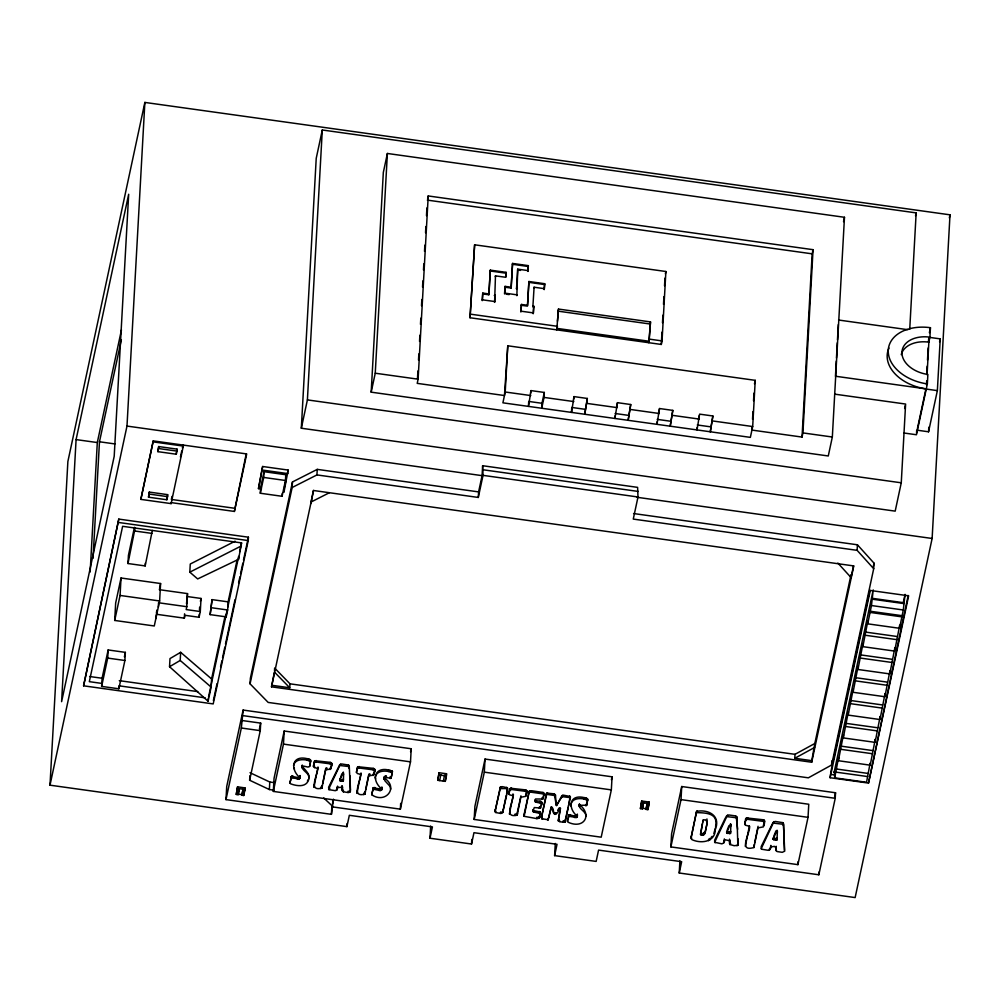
<?xml version="1.0" encoding="UTF-8"?>
<svg xmlns="http://www.w3.org/2000/svg" width="1000" height="1000" viewBox="0 0 1000 1000"><rect width="100%" height="100%" fill="white"/><g stroke="black" fill="none" stroke-linecap="round" stroke-linejoin="round"><path stroke-width="1.5" d="M507.562 790.413L507.25 789.175L505.637 788.55L500.2 788.637L495.062 811.363L495.788 812.525L500.438 813.425L502.675 812.588L507.388 791.8L507.325 787.738L502.463 786.663L500.288 787.2L495.062 811.363M507.65 788.288L506.6 793.975M707.175 823.675L706.938 818.938M544.025 793.525L542.75 799.013L535.487 799L535.6 802.113L541.475 803.312L540.525 808.012L534.3 807.562L532.9 811.112L533.85 812.087L539.963 813.363L539.462 817.65L536.838 818.612L524.138 816.312L529.237 791.25L532.112 790.8L543.038 792.45L544.025 793.525L543.312 798.538M343.612 774.038L343.363 780.537L342.137 781.325L339.688 780.413L341.8 773.938M730.925 824.488L730.512 833.375L726.65 832.738L726.737 831.15L729.388 832.138L730.713 831.287M777.412 830.975L776.988 839.875L773.138 839.225L773.225 837.638L775.863 838.637L777.188 837.775M317.925 768.462L314.462 767.55L313.4 766.35L315.062 760.725L330.213 762.362L331.812 763.562L330.613 769L325.662 769.925L321.887 788.088C307.362 792.1 318.2 774.038 318.012 766.988L313.925 787.075M360.95 774.463L357.475 773.562L356.413 772.35L358.075 766.737L373.237 768.363L374.837 769.562L373.625 775.013L368.688 775.925L364.913 794.1C350.387 798.1 361.225 780.05 361.025 772.987L356.95 793.075M513.288 795.812L509.9 794.925L508.862 793.75L510.487 788.25L525.312 789.85L526.875 791.025L525.688 796.35L520.85 797.25L517.163 815.013C502.962 818.925 513.562 801.275 513.362 794.375L509.375 814.013M508.862 793.75L509.75 788.737M764.362 820.4L763.325 826.9L757.975 827.887L753.9 847.525C737.638 852.35 750.15 833.55 749.613 826.312L745.863 825.325L744.725 824.025L746.525 817.95L762.9 819.725L764.362 820.4L764.587 821.825M744.725 824.025L745.713 818.487M535.112 801.7L535.1 799.75L535.675 800.675L540.925 801.438L541.85 802.5L541.438 805.138M342.3 790.562L342.312 786.325L342.3 790.562L343.35 791.812L348.162 792.537L350.387 791.5L349.275 766.15L348.462 765.037L341.662 763.962L339.588 764.95L328.625 787.262L329 789.663L335.325 790.7L336.962 789.825L337.575 786.125L337.35 788.913M342.388 789.1L342.525 787.1M729.4 840.713L725.188 839.762L723.713 842.9L721.938 843.85L714.663 842.288L714.688 840.138L724.862 819L726.55 816.025L728.787 814.963L735.3 815.875L737 817.337L737.837 845.337L734.15 845.7L729.837 844.5L729.488 839.125M729.712 839.963L729.837 844.5M775.95 850.2L776.188 846.45L775.95 850.2L777.087 851.55L782.275 852.325L784.688 851.2L783.487 823.825L782.6 822.613L775.263 821.45L773.025 822.513L761.175 846.637L761.575 849.225L768.425 850.337L770.188 849.388L770.85 845.387L770.6 848.413M776.087 847.575L776.312 850.987M331.525 766.612L331.575 762.987M374.538 772.625L374.588 768.988M526.575 794.013L526.625 790.462M570.462 796.95L564.837 822.163L560.562 821.912L558.275 820.75L560.513 808.312L559.763 808.213C556.613 816.65 552.775 815.6 551.987 807.125L551.362 807.038L548.2 819.762L541.8 818.713L541.5 816.912L546.912 793.15L553.212 793.75L555.4 794.85L556.35 805.475L561.75 797.138L561.825 795.7L563.612 795.2L570.15 796.462L568.562 805.837M541.45 817.938L546 795.462M532.975 809.675L533.925 810.662L540.037 811.938L539.462 817.65M679.237 873.012L681.663 861.7L598.575 850.1L596.15 861.413L554.612 855.612L557.038 844.3L473.963 832.7L471.538 844.025L430 838.225L432.425 826.9L349.338 815.3L346.912 826.625L50 785.175L67.875 461.525L144.863 102.425L950 214.825L932.125 538.475L855.138 897.575L679.237 873.012L679.9 860.85M76.087 439.588L61.612 701.663L114.2 456.325L128.675 194.25L76.087 439.588L97.3 442.55L90.15 572.025M83.588 685.825L118.8 519.1L248.412 537.2L248.225 540.575L213.2 703.913L83.588 685.825L118.8 519.1M93.038 558.337L99.475 441.775L121.363 339.7M101.638 686.388L102.088 678.25L108.15 649.95L125.35 652.362L124.9 660.487L118.837 688.787L101.638 686.388L107.7 658.088L108.15 649.95M114.7 620.45L115.662 603L121.025 578L160.588 583.525L159.625 600.975L154.275 625.975L114.7 620.45L120.062 595.45L121.025 578M50 785.175L126.988 426.075L144.863 102.425M118.837 688.787L119 685.812L205.188 697.837M152.312 530.45L145.175 565.925L127.975 563.525L128.425 555.4L134.438 527.325M127.975 563.525L135.1 528.05M140.85 499.387L153.238 440.887L246.713 453.938L234.387 511.438L171.188 502.612L171.125 503.612L140.85 499.387L153.238 440.887M148.512 497.2L149.288 492.088L167.638 494.65L167.537 496.637L166.863 499.762L148.512 497.2L149.288 492.088M145.175 565.925L145.325 563.212M157.925 451.662L158.7 446.562L177.05 449.125L176.95 451.1L176.275 454.225L157.925 451.662L158.7 446.562M155.85 618.587L156.012 615.675M158.312 607.125L158.55 602.762L186.8 606.7L186.188 609.575L200.3 611.538L199.075 617.275L184.95 615.3L184.338 618.162L156.1 614.225M166.863 499.762L167.638 494.65M176.275 454.225L176.388 452.25M169.537 666.725L169.988 658.587L180.65 652.312L211.588 678.962L211.137 687.1L208.1 701.25L169.537 666.725L180.2 660.45L180.65 652.312M171.125 503.612L183.512 445.112M184.338 618.162L184.575 613.8M186.5 603.75L187.525 593.612L159.275 589.675M186.8 606.7L187.525 593.612M101.8 683.413L89.325 681.663L122.625 526.3L241.575 542.913L238.525 559.35L197.675 578.938L189.812 572.163L190.263 564.025L235.075 541.213M199.075 617.275L199.237 614.362M199.475 610L199.638 607.087M200.3 611.538L201.025 598.45L186.9 596.487M210.138 614.625L212.062 599.625L228.113 601.862L227.662 609.987L226.188 616.862L210.138 614.625L212.062 599.625M208.1 701.25L208.263 698.275M226.188 616.862L226.363 613.888M234.387 511.438L246.238 453.787M238.525 559.35L238.688 556.375L227.838 607.013M332.488 803.737L333.462 799.163L331.413 814.338L225.987 799.613L226.713 786.525L243.113 710.062L835.537 792.763L835.225 798.312L818.838 874.775L331.825 806.8M236.262 794.45L237.55 786.85L245 787.9L244.887 790.075L243.725 795.5L241.863 795.238L243.05 789.225L239.325 788.7L238.125 794.712L236.262 794.45L237.55 786.85M225.987 799.613L241.337 728.012L243.113 710.062M238.125 794.712L239.325 788.7M261.462 489.025L258.463 488.612L262.638 466.5L288.15 470.062L283.975 492.175L284.113 489.787M241.863 795.238L243.05 789.225M243.725 795.5L245 787.9M260.312 493.25L260.637 487.5L264.025 471.688L285.788 474.725L285.462 480.487L282.075 496.287L260.312 493.25L263.7 477.438L264.025 471.688M250.062 683.838L250.375 678.288L292.462 481.962L317.25 469.375L478.6 491.9L478.288 497.45L316.938 474.925L292.15 487.512L250.062 683.838L268.175 702.425L808.35 777.825L831.612 765.025L873.7 568.7L874.013 563.15L857.425 544.788L633.575 513.538M258.463 488.612L262.638 466.5M273.95 790.2L269.375 789.55L249.638 780.238L249.887 775.725M249.638 780.238L260.262 730.65L260.688 723.112L241.762 720.475M271.512 686.838L313.6 490.513L853.787 565.925L811.7 762.237L271.512 686.838L274.425 672.05L289.762 687.788L289.988 683.825L274.65 668.075L274.5 670.725M282.075 496.287L282.238 493.413M269.375 789.55L269.788 782.025L250.05 772.712M273.325 791.413L274.05 778.325L284.188 731.025L411.225 748.763L410.5 761.85L400.363 809.15L273.325 791.413L283.463 744.112L284.188 731.025M292.15 487.512L292.462 481.962M834.788 394.162L905.612 404.05L901.263 482.8L895.188 511.138L301.325 428.225L316.225 158.325L322.3 129.987L916.162 212.887L909.737 329.225M301.325 428.225L307.4 399.9L322.3 129.987M289.938 783.062L291.512 776.312L298.475 777.688L299.925 777.075L300.062 775.512L299.262 778.962L291.438 777.775L289.988 782.2L290.6 783.8C296.012 785.863 305.062 787.613 308.163 781.025C311.825 774.35 304.713 770.45 302.025 765.625C301.25 770.888 309.188 772.4 308.875 777.712M290.262 783.388L290.025 781.587M290.95 778.275L291.038 776.812M291.438 777.775L291.512 776.312M292.1 777.525L292.188 776.062M292.975 777.537L293.05 776.062M310.763 503.713L313.375 490.387M297.25 779.087L297.337 777.625M298.4 779.15L298.475 777.688M299.262 778.962L299.337 777.5M299.85 778.538L300.238 776.4M316.938 474.925L317.25 469.375M302.175 768L302.262 765.062M301.938 767.087L303.212 766.012L308.012 767.075L309.637 766.438L310.55 761.425L307 760.125L307.075 758.65C291.363 754.85 290.138 769.85 300.163 777.862M308.712 760.45L308.8 758.988L307.075 758.65M309.637 766.438L310.75 760.6L308.8 758.988M309.9 760.888L309.988 759.412M310.55 761.425L310.637 759.963M313.4 766.35L314.312 761.225M314.462 767.55L314.538 766.087M314.225 762.688L315.062 760.725M314.225 787.438L313.962 785.225M314.975 762.2L316.1 761.988L316.175 760.525M320.662 788.587L320.75 787.125M321.4 788.438L322.3 785.138M321.887 788.088L321.975 786.625M322.15 787.55L322.225 786.087M326.012 769.5L326.1 768.025M326.825 769.412L326.912 767.938M331.488 764.45L330.138 763.838L330.213 762.362M329 789.663L328.675 787.775M330 769.55L330.087 768.075M330.613 769L331.2 766.562L331.112 768.025M330.95 764.05L331.037 762.588M331.7 765.775L331.812 763.562M331.413 814.338L331.75 808.3M336.3 790.413L337.425 787.438M336.962 789.825L337.05 788.35M328.587 789.25L340.45 764.075M340.05 780.9L339.775 778.95M340.725 781.137L340.138 779.425M342.238 787.8L341.812 785.8M342.137 781.325L342.212 779.862L343.438 779.075M342.775 781.3L342.85 779.825M342.638 791.3L342.725 789.837M343.263 781.012L343.338 779.538M343.35 791.812L343.438 790.35M349.237 768.512L348.462 765.037M348.9 766.95L348.988 765.487M349.188 767.625L349.275 766.15M348.162 792.537L348.237 791.062M346.912 826.625L347.088 823.587M371.188 392.163L383.325 172.438L387.388 153.475L844.475 217.288L832.337 437.013L828.275 455.975L371.188 392.163L375.25 373.212L387.388 153.475M349.3 792.425L350.462 790.025L349.938 775.738M350.037 792.075L350.112 790.612M356.413 772.35L357.325 767.225M357.25 768.7L358.075 766.737M357.238 793.438L356.987 791.225M358 768.2L359.113 768L359.2 766.525M363.675 794.6L363.762 793.125M364.412 794.438L365.312 791.137M364.913 794.1L364.988 792.625M365.163 793.562L365.25 792.087M369.038 775.5L369.113 774.038M369.85 775.413L369.925 773.95M371.737 794.475L373.325 787.725L380.288 789.1L382.05 787.825L381.65 789.963L380.2 790.575L373.237 789.2L371.8 793.625L372.4 795.212C386.175 803.838 398.913 786.963 384.062 777.95L384.963 780.825L390.025 786.363L390.688 789.137M373.013 775.55L373.1 774.087M374.513 770.462L373.15 769.837L373.237 768.363M372.062 794.812L371.825 793.012M372.4 795.212L372.15 793.337M372.762 789.7L372.837 788.238M373.625 775.013L374.212 772.562L374.137 774.038M373.975 770.062L374.05 768.587M373.237 789.2L373.325 787.725M373.913 788.95L373.988 787.475M374.712 771.775L374.837 769.562M374.775 788.95L374.862 787.487M379.062 790.512L379.137 789.05M380.2 790.575L380.288 789.1M381.062 790.387L381.15 788.913M381.65 789.963L381.875 786.925M383.975 779.412L383.825 777.038M383.75 778.512L385.1 775.962M381.962 789.287C369.137 778.35 376.463 764.312 392.438 771.375L391.05 778.288L385.825 777.45L385.9 775.987M386.337 777.525L386.413 776.062M392.362 772.85L388.8 771.538L388.888 770.075M389.825 778.487L389.9 777.025M390.525 771.875L390.6 770.4M390.513 778.487L390.6 777.025M391.05 778.288L391.138 776.812M391.712 772.312L391.788 770.837M417.475 378.7L417.9 370.938M418.5 360.062L418.85 353.85M419.538 341.425L419.875 335.213M420.475 324.35L420.825 318.137M421.5 305.712L421.85 299.5M422.537 287.075L422.875 280.863M423.475 270L423.825 263.788M424.513 251.363L424.85 245.15M425.538 232.725L425.875 226.513M426.475 215.65L426.912 207.875M507.775 345.788L505.213 392L502.9 402.825L750.362 437.375L752.688 426.538L755.238 380.337L507.775 345.788L504.462 395.538L417.212 383.363L418.113 379.188L428.225 195.95L813.05 249.675L802.925 432.912L802.038 437.075L751.925 430.087L752.1 427M400.363 809.15L400.675 803.325M430 838.225L430.662 826.062M437.788 780.325L439.062 772.725L446.525 773.763L446.4 775.938L445.238 781.363L437.788 780.325L439.062 772.725M446.4 775.938L438.95 774.9M470.025 317.75L474.625 244.8L665.888 271.5L662.05 340.913L661.287 344.45L470.025 317.75L474.625 244.8M445.238 781.363L446.525 773.763M482.65 293.913L482.275 300.65L482.825 293.075L488.988 293.938L488.812 294.775L482.65 293.913L482.825 293.075M488.812 294.775L490.3 270.138L506.075 272.337L505.8 277.3L495.475 275.863L495.3 276.688M488.988 293.938L490.3 270.138M478.6 491.9L482.088 475.65L482.638 465.725L637.6 487.362L638 497L633.263 519.087L857.125 550.337L873.7 568.7M478.288 497.45L483.025 475.363L482.638 465.725M494.263 295.525L495.15 294.8L494.6 302.375L495.475 275.863M471.538 844.025L471.788 839.463M474.175 819.45L474.9 806.363L485.037 759.062L612.062 776.8L611.337 789.887L601.2 837.188L474.175 819.45L484.312 772.15L485.037 759.062M504.525 293.95L505.075 286.375L511.238 287.238L511.062 288.062L504.9 287.2M505.075 286.375L504.7 293.113L517.038 294.837L516.85 295.675L517.725 269.15L528.05 270.6L527.875 271.425L528.325 265.637L512.562 263.438L511.062 288.062M505.688 276.887L506.075 272.337M511.238 287.238L512.562 263.438M517.413 288.087L516.512 288.825L517.725 269.15M520.887 312.025L521.438 304.45L527.6 305.3L527.425 306.137L521.25 305.275M521.438 304.45L521.062 311.188L533.387 312.913L533.212 313.738L533.763 306.163L533.05 306.062L533.587 307M495.175 812L495.15 809.938M495.788 812.525L495.863 811.087M528.05 270.6L528.325 265.637M499.938 789.262L500.012 787.825M500.2 788.637L500.288 787.2M500.7 788.238L500.788 786.8M527.5 304.65L528.913 281.512L544.688 283.712L544.225 289.5L544.688 283.712M527.6 305.3L528.913 281.512M501.425 788.062L501.5 786.625M500.438 813.425L500.513 812M501.388 813.438L501.475 812M502.675 812.588L506.312 795.175M502.987 811.725L503.175 809.837M532.863 306.9L534.087 287.225L544.412 288.663M506.6 788.787L506.688 787.35M507.25 789.175L507.325 787.738M533.387 312.913L533.763 306.163M528.513 405.163L528.725 401.438L541.987 403.288L541.712 408.25L544.038 397.413L544.312 392.45L531.05 390.6L530.462 393.312M528.45 406.4L531.05 390.6M509.188 794.438L508.938 792.312M509.675 790.175L510.487 788.25M509.663 814.362L509.75 812.938M510.4 789.688L511.5 789.488L511.575 788.05M512.737 795.525L512.812 794.087M515.013 815.462L515.087 814.025M515.962 815.5L516.038 814.062M516.688 815.35L520.938 795.812M517.163 815.013L517.25 813.575M517.413 814.488L517.5 813.05M523.775 815.837L529.237 791.25M526.55 791.9L525.225 791.287L525.312 789.85M524.138 816.312L523.85 814.4M525.688 796.35L526.263 793.95L526.188 795.387M526.025 791.513L526.112 790.075M526.75 793.188L526.875 791.025M529.163 792.688L529.875 790.863M529.8 792.3L530.75 792.15L530.837 790.725M557.225 325.525L557.062 328.4L649.112 341.25L650.512 321.912L558.462 309.062L557.463 321.213M556.75 329.862L558.462 309.062M533.112 811.775L533.2 810.35M533.85 812.087L533.925 810.662M534.225 812.15L534.3 810.713M535.6 802.113L535.675 800.675M536.838 818.612L536.912 817.175M537.962 818.612L538.05 817.188M539.3 808.35L539.375 806.912M538.837 818.3L538.925 816.862M539.338 812.9L539.412 811.462M539.875 802.625L539.963 801.188M539.963 808.312L540.037 806.875M539.963 813.363L540.037 811.938M540.25 814.05L540.325 812.613M540.525 808.012L540.6 806.575M540.837 802.875L540.925 801.438M541.475 803.312L541.55 801.875M541.938 799.237L542.013 797.8M541.75 804.75L541.85 802.5M542.75 799.013L542.825 797.575M543.95 794.963L543.038 792.45M541.8 818.713L541.538 816.5M543.625 794.325L543.7 792.887M542.525 819.25L541.875 817.275M546.213 793.9L546.125 795.337L546.45 793.438M546.362 794.875L546.912 793.15M546.838 794.587L547.625 793.037M547.825 819.95L547.9 818.512M548.2 819.762L548.288 818.325M585.013 409.3L571.75 407.45L571.475 412.4L574.075 396.613L587.337 398.462L584.738 414.25L587.337 398.462M556.35 805.475L554.275 794.038M554.062 813.612L554.138 812.175L554.7 814.35M554.925 795.837L555 794.412M555.312 796.287L555.4 794.85M555.075 814.4L555.925 812.638L555.837 814.075M556.725 805.537L561.825 795.7M554.612 855.612L555.288 843.45M558.275 820.75L560.35 808.213M558.675 821.275L558.75 819.837M559.438 821.663L559.513 820.225M561.75 797.138L562.688 795.263M563.075 822.262L563.15 820.837M564.075 822.325L564.15 820.888L565.7 819.788L568.3 807.062M564.837 822.163L564.913 820.725M565.35 821.8L565.425 820.362M567.413 821.462L568.962 814.862L575.763 816.213L577.188 815.612L577.325 814.087L576.538 817.463L568.875 816.3L567.463 820.625L568.062 822.188C583.725 829.625 592.95 815.113 579.237 804.412C578.475 809.562 586.237 811.05 585.938 816.25M568.413 816.8L568.488 815.362M570.375 798.388L569.538 796.112M568.875 816.3L568.962 814.862M570.075 797.9L570.15 796.462M569.538 816.062L569.612 814.625M570.375 816.062L570.462 814.638M574.575 817.588L574.65 816.15M575.688 817.65L575.763 816.213M576.538 817.463L576.613 816.025M577.112 817.05L577.487 814.963M579.15 805.85L579.462 803.875M579.388 806.737L579.462 805.3M579.388 805.312L586.675 805.212L587.575 800.312L584.1 799.038L584.175 797.6C568.8 793.888 567.612 808.55 577.413 816.388M585.775 799.362L585.862 797.925L584.175 797.6M585.775 805.837L585.85 804.4M586.3 805.625L587.775 799.513L585.862 797.925M586.675 805.212L586.763 803.775M586.938 799.788L587.013 798.35M587.575 800.312L587.65 798.875M615.013 415.988L614.875 418.462L617.475 402.675L630.737 404.525L628.138 420.312L630.737 404.525M648.8 342.713L650.512 321.912M657.087 421.85L656.95 424.338L659.538 408.537L672.8 410.387L670.2 426.188L672.8 410.387M661.287 344.45L661.975 332.113M662.487 322.863L662.913 315.15M663.5 304.35L663.925 296.637M664.525 285.837L664.95 278.125M640.425 808.6L641.712 801.012L649.163 802.05L649.038 804.225L647.875 809.65L646.012 809.388L647.212 803.375L643.487 802.85L642.288 808.863L640.425 808.6L641.712 801.012M642.288 808.863L643.487 802.85M646.012 809.388L647.212 803.375M647.875 809.65L649.163 802.05M670.875 846.912L671.587 833.812L681.725 786.525L808.763 804.25L808.037 817.337L797.9 864.638L670.875 846.912L681.012 799.613L681.725 786.525M697.163 427.45L697.025 429.925L699.613 414.137L712.875 415.988L710.288 431.775L712.875 415.988M691.1 838.062L696.587 811.375C708.288 809.05 721 815.675 715.325 829.5C715.188 842.113 701.125 843.938 691.9 839.625L691.225 836.812L696.587 811.375M691.325 839L691.188 836.475M696.5 812.962L697.175 811.038M707.262 822.087L705.138 833.138L702.675 835.3L700.525 834.475L702.337 823.688M701.15 835.088L700.612 832.887M702.675 835.3L702.763 833.713L705.225 831.55L706.825 824.75M703.637 835.15L703.725 833.562M704.463 834.438L704.55 832.85M708.55 840.7L708.637 839.112M709.862 839.975L709.95 838.4M715.1 842.738L714.75 840.7M723.713 842.9L724.362 838.9M724.112 841.912L724.2 840.337M714.663 842.288L727.475 815.088M727.038 833.263L727.125 831.675M727.775 833.512L727.862 831.925M729.3 833.725L729.388 832.138M752.525 419.3L752.95 411.6M753.538 400.812L753.962 393.113M729.475 843.713L729.6 841.087M729.975 833.7L730.062 832.113M730.512 833.375L730.6 831.8M737.638 829.275L736.125 816.125M736.612 818.2L736.7 816.612M736.912 818.925L737 817.337M737.025 845.713L738.3 843.125L737.95 838.725M737.837 845.337L737.925 843.75M745.088 824.8L744.812 822.45M745.625 820.075L746.525 817.95M745.3 846.425L749.375 826.05M746.438 819.538L747.638 819.325L747.725 817.738M753.9 847.525L754.338 844.338M754.175 846.938L754.262 845.362M764.275 821.975L762.812 821.312L762.9 819.725M763.7 821.55L763.787 819.963M763.875 825.837L764.388 822.725M764.3 824.312L764.625 821.012M769.463 850.037L769.55 848.45M761.137 848.775L773.962 821.575M773.525 839.75L773.612 838.162M774.25 840L774.338 838.425M775.775 840.212L775.863 838.637M776.462 840.188L776.55 838.6M776.988 839.875L777.075 838.288M802.038 437.075L812.163 253.837L813.05 249.675M783.4 825.413L782.6 822.613M783.088 824.688L783.175 823.1M811.7 762.237L811.787 760.662L794.8 758.288L795.013 754.325L814.825 743.487L850.938 575.087M797.9 864.638L798.062 861.725M811.787 760.662L814.825 743.487M836.3 361.05L835.462 376.238L926.275 388.913A41.163 27.963 12.1 0 1 888.975 348.05M836.462 358L837.3 342.812M837.475 339.775L838.312 324.588M818.838 874.775L818.988 872M830.138 777.725L870.288 590.462L908.65 595.812L868.512 783.088L830.138 777.725L830.263 775.487M831.612 765.025L831.85 760.863M870.075 763.425L866.538 782.288L834.712 777.837L838.55 757.562L838.375 760.725L870.212 765.175L875.275 739.188L875.1 742.362L843.275 737.913L843.45 734.737L838.375 760.725M837.887 563.075L851.038 577.537L851.188 574.888M843.275 737.913L848.337 711.925L848.162 715.1L879.987 719.538L885.062 693.55L884.887 696.725L853.05 692.288L853.225 689.112L848.162 715.1M857.125 550.337L857.425 544.788M853.05 692.288L858.112 666.3L857.938 669.475L889.775 673.913L894.837 647.925L894.663 651.1L862.837 646.65L863.012 643.487L857.938 669.475M862.837 646.65L867.9 620.662L867.725 623.837L899.55 628.288L903.288 609.987L905.062 594.362L903.425 601.975M867.725 623.837L871.462 605.538L873.225 589.925L834.1 772.438L834.388 771.663L834.712 777.837M868.512 783.088L908.188 595.487M870.212 765.175L870.325 763.062M875.1 742.362L880.163 716.375L879.987 719.538M884.887 696.725L889.95 670.738L889.775 673.913M894.663 651.1L899.725 625.112L899.55 628.288M916.538 433.237L916.7 430.2M926.737 373.8L927.163 366.188M927.5 360.1L928.162 347.925M928.5 341.838L928.675 338.787M926.5 384.862L926.725 380.8M927.062 374.787L929.087 338.113M927.35 383.913L927.875 374.45A27.3 18.55 12.1 0 1 901.95 352.05A27.3 18.55 12.1 0 1 929.925 337.163L930.45 327.7A41.163 27.963 12.1 0 0 888.263 350.138A41.163 27.963 12.1 0 0 927.35 383.913L916.45 434.75L904.15 433.038M917.075 430.188L928.55 431.788L928.8 427.225M928.55 431.788L937.362 390.625L940.225 338.875L930.188 337.475M715.588 826.575L716.1 822.562M702.638 822.3L703.05 819.938M322.612 783.625L325.75 768.45M365.625 789.625L368.762 774.463M754.65 842.825L758.062 826.3M97.3 442.55L121.463 329.862M124.4 656.825L125.35 652.362M176.612 451.2L177.05 449.125M172.013 496.413L171.363 499.438L234.562 508.263M180.438 457.075L181.737 451.012M182.387 447.987L183.038 444.963M159.537 588.438L160.588 583.525M156.4 612.788L157.012 609.925M200.413 601.312L201.025 598.45M211.588 678.962L225 616.375M228.113 601.862L237.062 560.163M208.575 696.862L226.95 611.138M239.65 551.888L241.575 542.913M213.388 700.55L216.988 683.75M220.588 666.963L221.9 660.85M222.55 657.8L224.85 647.113M225.5 644.062L234.988 599.788M238.588 583L239.9 576.888M240.55 573.837L242.85 563.15M243.5 560.1L248.412 537.2M284.488 487.175L286.012 480.037M287.538 472.912L288.15 470.062M259.4 729.125L260.688 723.112M427.638 198.725L428.225 195.95M494.975 295.625L495.15 294.8M410.562 751.812L411.225 748.763M516.512 288.825L516.688 287.987M533.913 288.062L534.087 287.225M439.65 780.575L440.838 774.562M443.375 781.1L444.575 775.088M541.987 403.288L544.312 392.45M573.488 399.325L574.075 396.613M616.6 406.737L617.475 402.675M551.163 806.912L548.675 817.638M665.375 273.863L665.888 271.5M658.375 413.963L659.538 408.537M611.413 779.85L612.062 776.8M698.462 419.55L699.325 415.487M754.475 383.875L755.238 380.337M843.538 221.663L844.475 217.288M715.413 827.913L713.863 833.45M915.525 215.875L916.162 212.887M851.038 577.537L853.55 565.8M904.65 408.525L905.288 405.55M873.363 566.188L874.013 563.15M949.35 217.875L950 214.825M830.65 772.837L831.95 766.75M833.587 759.137L834.887 753.037M835.537 750L845.013 705.85M845.662 702.8L846.963 696.712M848.6 689.1L849.9 683.012M850.562 679.963L861 631.237M863.612 619.062L864.925 612.975M865.575 609.925L869.812 590.138M929.375 332.7L930.45 327.7M929.925 337.163L928.863 342.163A27.3 18.55 12.1 0 0 901.237 354.65M834.575 797.262L835.537 792.763M917.4 428.663L925.9 389.025L937.362 390.625M939.575 341.925L940.225 338.875M293.538 765.625C294.662 759.5 302.075 759.05 307 760.125M375.35 777.05C376.475 770.925 383.888 770.462 388.8 771.538M570.938 804.425C572.038 798.438 579.288 797.987 584.1 799.038M391.525 776.388L392.438 771.375M339.688 780.413L343.325 772.1L343.562 774.237M727.288 829.8L728.925 825.738M726.65 832.738L730.575 823.75L730.837 826.075M773.775 836.287L775.962 830.875M773.138 839.225L777.062 830.238L777.325 832.562M763.413 825.312L763.962 824.262M307.413 781.038L308.238 779.55M784.4 850.25L783.487 823.825M557.675 810.325L559.125 807.95M711.137 837.475L712.175 836.338M337.5 787.588L341.725 787.275M770.763 846.975L774.463 846.35L776.1 848.037M794.8 758.288L814.613 747.45M310.863 502.125L329.237 492.8M189.812 572.163L241.412 545.887M340.375 765.55L348.375 766.5M697.087 812.625C703.787 812.887 715.275 812.712 715.95 821.688M727.387 816.675L736.038 817.712M773.875 823.162L782.513 824.2M562.612 796.7L569.462 797.55M385.012 777.425L385.825 777.45M316.1 761.988L330.138 763.838M359.113 768L373.15 769.837M511.5 789.488L525.225 791.287M747.638 819.325L762.812 821.312M547.55 794.475L554.2 795.475M530.75 792.15L542.95 793.888M427.337 200.113L812.163 253.837M512.375 264.262L528.15 266.475M517.55 269.988L520.5 270.4M490.125 270.975L505.9 273.175M838.562 320.025L907.837 329.7M528.737 282.337L544.5 284.538M506.062 294.163L509.15 294.587M482.45 299.825L494.787 301.537M558.025 311.15L650.062 324M470.788 314.212L557.513 326.312M649.562 339.162L662.05 340.913M375.25 373.212L418.113 379.188M802.925 432.912L832.337 437.013M505.213 392L530.775 395.562M544.038 397.413L573.8 401.562M587.062 403.425L617.2 407.625M630.462 409.475L659.262 413.5M672.525 415.35L699.35 419.1M712.6 420.95L752.688 426.538M615.15 413.5L628.413 415.35M657.212 419.375L670.475 421.225M697.3 424.975L710.562 426.825M307.4 399.9L901.263 482.8M483.338 469.812L638.3 491.45M483.025 475.363L638 497M126.988 426.075L482.088 475.65M637.05 497.287L932.125 538.475M153.175 441.875L183.45 446.1M158.588 448.537L176.95 451.1M99.475 441.775L114.938 443.938M262.438 470.062L287.962 473.625M263.7 477.438L285.462 480.487M149.188 494.075L167.537 496.637M872.312 598.325L904.137 602.775M872.138 599.163L903.962 603.6M871.462 605.538L903.288 609.987M870.238 611.25L902.062 615.688M870.175 612.438L902 616.875M118.612 522.475L248.225 540.575M865.45 632.075L897.288 636.525M134.938 531.025L152.15 533.425M865.275 635.25L897.113 639.688M860.562 654.887L892.387 659.338M860.387 658.062L892.212 662.513M855.675 677.7L887.5 682.15M855.5 680.875L887.325 685.325M211.612 607.75L227.662 609.987M120.062 595.45L159.625 600.975M850.788 700.525L882.613 704.963M850.612 703.688L882.438 708.138M845.888 723.337L877.725 727.775M845.713 726.513L877.55 730.95M841 746.15L872.825 750.588M840.825 749.325L872.65 753.763M107.7 658.088L124.9 660.487M289.988 683.825L795.013 754.325M271.6 685.25L289.762 687.788M836.112 768.962L867.938 773.413M835.938 772.138L867.763 776.575M830.325 774.362L834.925 775M89.6 676.513L102.088 678.25M119.288 680.65L197.775 691.612M242.8 715.612L835.225 798.312M241.337 728.012L260.262 730.65M283.463 744.112L410.5 761.85M484.312 772.15L611.337 789.887M681.012 799.613L808.037 817.337M641.587 803.188L643.45 803.45M647.175 803.962L649.038 804.225M642.325 808.275L646.05 808.787M340.812 779.663L342.212 779.862M701.237 833.5L702.763 833.713M269.788 782.025L274.363 782.663M237.425 789.038L239.288 789.3M243.025 789.812L244.887 790.075M238.162 794.125L241.887 794.638M329.075 788.2L329.837 788.512M729.925 842.913L730.7 843.475M180.2 660.45L211.137 687.1M323.738 797.975L333.05 806.7M293.762 767.537L294.475 769.175M707.212 821.737L705.163 819.688L703.162 820.337L700.525 834.475M552.775 808.213L553.475 810.725M570.875 804.663L571.15 806.3M375.275 777.288L375.562 778.962"/></g></svg>
